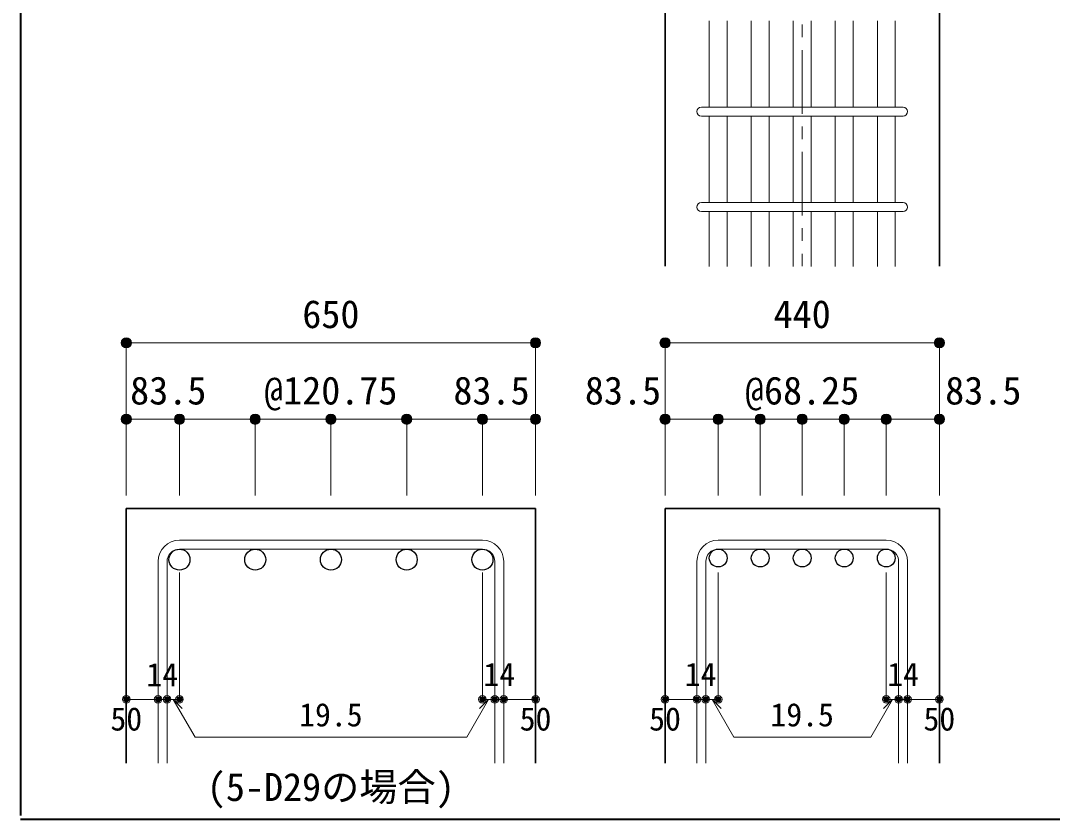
# Model space of a CAD drawing. Units: millimetres at full size, sheet at 1:20; details may follow other scales. Extents: x -3982 to 3969, y -2803 to 2801.
# Drawn here: x -3982 to -2361, y -2803 to -1549 of the extents above; entities that cross this region are included whole.
import ezdxf
from ezdxf.enums import TextEntityAlignment as Align

# ---------------------------------------------------------------- set-up
doc = ezdxf.new("R2010")
doc.units = ezdxf.units.MM
doc.header["$LTSCALE"] = 20
doc.header["$PDMODE"] = 32
doc.header["$PDSIZE"] = 12
doc.linetypes.add('CHAIN1', pattern=[8, 5, -1, 1, -1])
for name, color, linetype, lineweight in [('6-1_躯体線', 2, 'Continuous', 35), ('6-5_梁主筋', 7, 'Continuous', 18), ('6-6_S.T.P.', 7, 'Continuous', 18), ('6-7_文字', 7, 'Continuous', 18), ('6-D_寸法', 4, 'Continuous', 9), ('F-0_枠', 6, 'Continuous', 40)]:
    doc.layers.add(name, color=color, linetype=linetype, lineweight=lineweight)
doc.styles.add('ＭＳ ゴシック', font='')
doc.styles.get('ＭＳ ゴシック').set_extended_font_data('MS Gothic')

msp = doc.modelspace()

# ---------------------------------------------------------------- linework, layer by layer
at = {"layer": '6-1_躯体線'}
for p, q in [((-2969.37, -1934.4), (-2969.37, -1534.4)), ((-2538.37, -1934.4), (-2538.37, -1534.4)), ((-3815.86, -2314.67), (-3815.86, -2714.67)), ((-3815.86, -2314.67), (-3172.86, -2314.67)), ((-3172.86, -2314.67), (-3172.86, -2714.67)), ((-2969.37, -2314.67), (-2969.37, -2714.67)), ((-2969.37, -2314.67), (-2538.37, -2314.67)), ((-2538.37, -2314.67), (-2538.37, -2714.67))]:
    msp.add_line(p, q, dxfattribs=at)
at = {"layer": '6-5_梁主筋'}
for p, q in [((-2899.87, -1548.67), (-2899.87, -1684.67)), ((-2871.87, -1548.67), (-2871.87, -1684.67)), ((-2833.87, -1548.67), (-2833.87, -1684.67)), ((-2805.87, -1548.67), (-2805.87, -1684.67)), ((-2767.87, -1548.67), (-2767.87, -1684.67)), ((-2739.87, -1548.67), (-2739.87, -1684.67)), ((-2701.87, -1548.67), (-2701.87, -1684.67)), ((-2673.87, -1548.67), (-2673.87, -1684.67)), ((-2635.87, -1548.67), (-2635.87, -1684.67)), ((-2607.87, -1548.67), (-2607.87, -1684.67)), ((-2899.87, -1698.67), (-2899.87, -1834.67)), ((-2871.87, -1698.67), (-2871.87, -1834.67)), ((-2833.87, -1698.67), (-2833.87, -1834.67)), ((-2805.87, -1698.67), (-2805.87, -1834.67)), ((-2767.87, -1698.67), (-2767.87, -1834.67)), ((-2739.87, -1698.67), (-2739.87, -1834.67)), ((-2701.87, -1698.67), (-2701.87, -1834.67)), ((-2673.87, -1698.67), (-2673.87, -1834.67)), ((-2635.87, -1698.67), (-2635.87, -1834.67)), ((-2607.87, -1698.67), (-2607.87, -1834.67)), ((-2899.87, -1848.67), (-2899.87, -1934.67)), ((-2871.87, -1848.67), (-2871.87, -1934.67)), ((-2833.87, -1848.67), (-2833.87, -1934.67)), ((-2805.87, -1848.67), (-2805.87, -1934.67)), ((-2767.87, -1848.67), (-2767.87, -1934.67)), ((-2739.87, -1848.67), (-2739.87, -1934.67)), ((-2701.87, -1848.67), (-2701.87, -1934.67)), ((-2673.87, -1848.67), (-2673.87, -1934.67)), ((-2635.87, -1848.67), (-2635.87, -1934.67)), ((-2607.87, -1848.67), (-2607.87, -1934.67))]:
    msp.add_line(p, q, dxfattribs=at)
at = {"layer": '6-5_梁主筋', "color": 3, "lineweight": 25}
for centre, radius in [((-3732.36, -2395.17), 16.5), ((-3613.36, -2395.17), 16.5), ((-3494.36, -2395.17), 16.5), ((-3375.36, -2395.17), 16.5), ((-3256.36, -2395.17), 16.5), ((-2885.87, -2392.67), 14), ((-2819.87, -2392.67), 14), ((-2753.87, -2392.67), 14), ((-2687.87, -2392.67), 14), ((-2621.87, -2392.67), 14)]:
    msp.add_circle(centre, radius, dxfattribs=at)
at = {"layer": '6-6_S.T.P.'}
for p, q in [((-2912.37, -1684.4), (-2595.76, -1684.4)), ((-2912.37, -1698.4), (-2595.76, -1698.4)), ((-2912.37, -1834.4), (-2595.76, -1834.4)), ((-2912.37, -1848.4), (-2595.76, -1848.4)), ((-3256.36, -2364.67), (-3732.36, -2364.67)), ((-2621.87, -2364.67), (-2885.87, -2364.67)), ((-3256.36, -2378.67), (-3732.36, -2378.67)), ((-2621.87, -2378.67), (-2885.87, -2378.67)), ((-3765.86, -2398.17), (-3765.86, -2714.67)), ((-3751.86, -2398.17), (-3751.86, -2714.67)), ((-3236.86, -2398.17), (-3236.86, -2714.67)), ((-3222.86, -2398.17), (-3222.86, -2714.67)), ((-2919.37, -2398.17), (-2919.37, -2714.67)), ((-2905.37, -2398.17), (-2905.37, -2714.67)), ((-2602.37, -2398.17), (-2602.37, -2714.67)), ((-2588.37, -2398.17), (-2588.37, -2714.67))]:
    msp.add_line(p, q, dxfattribs=at)
for centre, radius, start, end in [((-2912.37, -1691.4), 7, 90, 270), ((-2595.37, -1691.4), 7, 270, 90), ((-2912.37, -1841.4), 7, 90, 270), ((-2595.37, -1841.4), 7, 270, 90), ((-3732.36, -2398.17), 33.5, 90, 180), ((-3256.36, -2398.17), 33.5, 0, 90), ((-2885.87, -2398.17), 33.5, 90, 180), ((-2621.87, -2398.17), 33.5, 0, 90), ((-3732.36, -2398.17), 19.5, 90, 180), ((-3256.36, -2398.17), 19.5, 0, 90), ((-2885.87, -2398.17), 19.5, 90, 180), ((-2621.87, -2398.17), 19.5, 0, 90)]:
    msp.add_arc(centre, radius, start, end, dxfattribs=at)
at = {"layer": '6-D_寸法', "linetype": 'CHAIN1'}
msp.add_line((-2753.87, -634.67), (-2753.87, -1934.4), dxfattribs=at)
at = {"layer": '6-D_寸法'}
for p, q in [((-3815.86, -2054.67), (-3815.86, -2174.67)), ((-3815.86, -2054.67), (-3172.86, -2054.67)), ((-3172.86, -2054.67), (-3172.86, -2174.67)), ((-2969.37, -2054.67), (-2969.37, -2174.67)), ((-2969.37, -2054.67), (-2538.37, -2054.67)), ((-2538.37, -2054.67), (-2538.37, -2174.67)), ((-3815.86, -2174.67), (-3815.86, -2294.67)), ((-3815.86, -2174.67), (-3732.36, -2174.67)), ((-3732.36, -2174.67), (-3732.36, -2294.67)), ((-3732.36, -2174.67), (-3613.36, -2174.67)), ((-3613.36, -2174.67), (-3613.36, -2294.67)), ((-3613.36, -2174.67), (-3494.36, -2174.67)), ((-3494.36, -2174.67), (-3494.36, -2294.67)), ((-3494.36, -2174.67), (-3375.36, -2174.67)), ((-3375.36, -2174.67), (-3375.36, -2294.67)), ((-3256.36, -2174.67), (-3375.36, -2174.67)), ((-3256.36, -2174.67), (-3256.36, -2294.67)), ((-3256.36, -2174.67), (-3172.86, -2174.67)), ((-3172.86, -2174.67), (-3172.86, -2294.67)), ((-2969.37, -2174.67), (-2969.37, -2294.67)), ((-2969.37, -2174.67), (-2885.87, -2174.67)), ((-2885.87, -2174.67), (-2885.87, -2294.67)), ((-2885.87, -2174.67), (-2819.87, -2174.67)), ((-2819.87, -2174.67), (-2819.87, -2294.67)), ((-2819.87, -2174.67), (-2753.87, -2174.67)), ((-2753.87, -2174.67), (-2753.87, -2294.67)), ((-2753.87, -2174.67), (-2687.87, -2174.67)), ((-2687.87, -2174.67), (-2687.87, -2294.67)), ((-2621.87, -2174.67), (-2687.87, -2174.67)), ((-2621.87, -2174.67), (-2621.87, -2294.67)), ((-2621.87, -2174.67), (-2538.37, -2174.67)), ((-2538.37, -2174.67), (-2538.37, -2294.67)), ((-3732.36, -2614.67), (-3732.36, -2415.34)), ((-3256.36, -2614.67), (-3256.36, -2415.34)), ((-2885.87, -2614.67), (-2885.87, -2415.34)), ((-2621.87, -2614.67), (-2621.87, -2415.34)), ((-3815.86, -2614.67), (-3765.86, -2614.67)), ((-3765.86, -2614.67), (-3732.36, -2614.67)), ((-3742.11, -2614.67), (-3727.96, -2628.81)), ((-3742.11, -2614.67), (-3707.88, -2673.95)), ((-3246.61, -2614.67), (-3280.83, -2673.95)), ((-3246.61, -2614.67), (-3260.75, -2628.81)), ((-3256.36, -2614.67), (-3172.86, -2614.67)), ((-3236.86, -2614.67), (-3222.86, -2614.67)), ((-2969.37, -2614.67), (-2919.37, -2614.67)), ((-2919.37, -2614.67), (-2885.87, -2614.67)), ((-2895.62, -2614.67), (-2881.48, -2628.81)), ((-2895.62, -2614.67), (-2861.39, -2673.95)), ((-2612.12, -2614.67), (-2646.34, -2673.95)), ((-2612.12, -2614.67), (-2626.26, -2628.81)), ((-2621.87, -2614.67), (-2538.37, -2614.67)), ((-2602.37, -2614.67), (-2588.37, -2614.67)), ((-3707.88, -2673.95), (-3280.83, -2673.95)), ((-2861.39, -2673.95), (-2646.34, -2673.95))]:
    msp.add_line(p, q, dxfattribs=at)
for centre, radius in [((-3815.86, -2054.67), 8), ((-3815.86, -2054.67), 7.2), ((-3815.86, -2054.67), 6.4), ((-3815.86, -2054.67), 5.6), ((-3815.86, -2054.67), 4.8), ((-3815.86, -2054.67), 4), ((-3815.86, -2054.67), 3.2), ((-3815.86, -2054.67), 2.4), ((-3815.86, -2054.67), 1.6), ((-3815.86, -2054.67), 0.8), ((-3172.86, -2054.67), 8), ((-3172.86, -2054.67), 7.2), ((-3172.86, -2054.67), 6.4), ((-3172.86, -2054.67), 5.6), ((-3172.86, -2054.67), 4.8), ((-3172.86, -2054.67), 4), ((-3172.86, -2054.67), 3.2), ((-3172.86, -2054.67), 2.4), ((-3172.86, -2054.67), 1.6), ((-3172.86, -2054.67), 0.8), ((-2969.37, -2054.67), 8), ((-2969.37, -2054.67), 7.2), ((-2969.37, -2054.67), 6.4), ((-2969.37, -2054.67), 5.6), ((-2969.37, -2054.67), 4.8), ((-2969.37, -2054.67), 4), ((-2969.37, -2054.67), 3.2), ((-2969.37, -2054.67), 2.4), ((-2969.37, -2054.67), 1.6), ((-2969.37, -2054.67), 0.8), ((-2538.37, -2054.67), 8), ((-2538.37, -2054.67), 7.2), ((-2538.37, -2054.67), 6.4), ((-2538.37, -2054.67), 5.6), ((-2538.37, -2054.67), 4.8), ((-2538.37, -2054.67), 4), ((-2538.37, -2054.67), 3.2), ((-2538.37, -2054.67), 2.4), ((-2538.37, -2054.67), 1.6), ((-2538.37, -2054.67), 0.8), ((-3815.86, -2174.67), 8), ((-3815.86, -2174.67), 7.2), ((-3815.86, -2174.67), 6.4), ((-3815.86, -2174.67), 5.6), ((-3815.86, -2174.67), 4.8), ((-3815.86, -2174.67), 4), ((-3815.86, -2174.67), 3.2), ((-3732.36, -2174.67), 8), ((-3732.36, -2174.67), 7.2), ((-3732.36, -2174.67), 6.4), ((-3732.36, -2174.67), 5.6), ((-3732.36, -2174.67), 4.8), ((-3732.36, -2174.67), 4), ((-3732.36, -2174.67), 3.2), ((-3613.36, -2174.67), 8), ((-3613.36, -2174.67), 7.2), ((-3613.36, -2174.67), 6.4), ((-3613.36, -2174.67), 5.6), ((-3613.36, -2174.67), 4.8), ((-3613.36, -2174.67), 4), ((-3613.36, -2174.67), 3.2), ((-3494.36, -2174.67), 8), ((-3494.36, -2174.67), 7.2), ((-3494.36, -2174.67), 6.4), ((-3494.36, -2174.67), 5.6), ((-3494.36, -2174.67), 4.8), ((-3494.36, -2174.67), 4), ((-3494.36, -2174.67), 3.2), ((-3375.36, -2174.67), 8), ((-3375.36, -2174.67), 7.2), ((-3375.36, -2174.67), 6.4), ((-3375.36, -2174.67), 5.6), ((-3375.36, -2174.67), 4.8), ((-3375.36, -2174.67), 4), ((-3375.36, -2174.67), 3.2), ((-3256.36, -2174.67), 8), ((-3256.36, -2174.67), 7.2), ((-3256.36, -2174.67), 6.4), ((-3256.36, -2174.67), 5.6), ((-3256.36, -2174.67), 4.8), ((-3256.36, -2174.67), 4), ((-3256.36, -2174.67), 3.2), ((-3172.86, -2174.67), 8), ((-3172.86, -2174.67), 7.2), ((-3172.86, -2174.67), 6.4), ((-3172.86, -2174.67), 5.6), ((-3172.86, -2174.67), 4.8), ((-3172.86, -2174.67), 4), ((-3172.86, -2174.67), 3.2), ((-2969.37, -2174.67), 8), ((-2969.37, -2174.67), 7.2), ((-2969.37, -2174.67), 6.4), ((-2969.37, -2174.67), 5.6), ((-2969.37, -2174.67), 4.8), ((-2969.37, -2174.67), 4), ((-2969.37, -2174.67), 3.2), ((-2885.87, -2174.67), 8), ((-2885.87, -2174.67), 7.2), ((-2885.87, -2174.67), 6.4), ((-2885.87, -2174.67), 5.6), ((-2885.87, -2174.67), 4.8), ((-2885.87, -2174.67), 4), ((-2885.87, -2174.67), 3.2), ((-2819.87, -2174.67), 8), ((-2819.87, -2174.67), 7.2), ((-2819.87, -2174.67), 6.4), ((-2819.87, -2174.67), 5.6), ((-2819.87, -2174.67), 4.8), ((-2819.87, -2174.67), 4), ((-2819.87, -2174.67), 3.2), ((-2753.87, -2174.67), 8), ((-2753.87, -2174.67), 7.2), ((-2753.87, -2174.67), 6.4), ((-2753.87, -2174.67), 5.6), ((-2753.87, -2174.67), 4.8), ((-2753.87, -2174.67), 4), ((-2753.87, -2174.67), 3.2), ((-2687.87, -2174.67), 8), ((-2687.87, -2174.67), 7.2), ((-2687.87, -2174.67), 6.4), ((-2687.87, -2174.67), 5.6), ((-2687.87, -2174.67), 4.8), ((-2687.87, -2174.67), 4), ((-2687.87, -2174.67), 3.2), ((-2621.87, -2174.67), 8), ((-2621.87, -2174.67), 7.2), ((-2621.87, -2174.67), 6.4), ((-2621.87, -2174.67), 5.6), ((-2621.87, -2174.67), 4.8), ((-2621.87, -2174.67), 4), ((-2621.87, -2174.67), 3.2), ((-2538.37, -2174.67), 8), ((-2538.37, -2174.67), 7.2), ((-2538.37, -2174.67), 6.4), ((-2538.37, -2174.67), 5.6), ((-2538.37, -2174.67), 4.8), ((-2538.37, -2174.67), 4), ((-2538.37, -2174.67), 3.2), ((-3815.86, -2174.67), 2.4), ((-3815.86, -2174.67), 1.6), ((-3815.86, -2174.67), 0.8), ((-3732.36, -2174.67), 2.4), ((-3732.36, -2174.67), 1.6), ((-3732.36, -2174.67), 0.8), ((-3613.36, -2174.67), 2.4), ((-3613.36, -2174.67), 1.6), ((-3613.36, -2174.67), 0.8), ((-3494.36, -2174.67), 2.4), ((-3494.36, -2174.67), 1.6), ((-3494.36, -2174.67), 0.8), ((-3375.36, -2174.67), 2.4), ((-3375.36, -2174.67), 1.6), ((-3375.36, -2174.67), 0.8), ((-3256.36, -2174.67), 2.4), ((-3256.36, -2174.67), 1.6), ((-3256.36, -2174.67), 0.8), ((-3172.86, -2174.67), 2.4), ((-3172.86, -2174.67), 1.6), ((-3172.86, -2174.67), 0.8), ((-2969.37, -2174.67), 2.4), ((-2969.37, -2174.67), 1.6), ((-2969.37, -2174.67), 0.8), ((-2885.87, -2174.67), 2.4), ((-2885.87, -2174.67), 1.6), ((-2885.87, -2174.67), 0.8), ((-2819.87, -2174.67), 2.4), ((-2819.87, -2174.67), 1.6), ((-2819.87, -2174.67), 0.8), ((-2753.87, -2174.67), 2.4), ((-2753.87, -2174.67), 1.6), ((-2753.87, -2174.67), 0.8), ((-2687.87, -2174.67), 2.4), ((-2687.87, -2174.67), 1.6), ((-2687.87, -2174.67), 0.8), ((-2621.87, -2174.67), 2.4), ((-2621.87, -2174.67), 1.6), ((-2621.87, -2174.67), 0.8), ((-2538.37, -2174.67), 2.4), ((-2538.37, -2174.67), 1.6), ((-2538.37, -2174.67), 0.8), ((-3815.86, -2614.67), 4), ((-3815.86, -2614.67), 3.6), ((-3815.86, -2614.67), 3.2), ((-3815.86, -2614.67), 2.8), ((-3815.86, -2614.67), 2.4), ((-3815.86, -2614.67), 2), ((-3815.86, -2614.67), 1.6), ((-3815.86, -2614.67), 1.2), ((-3815.86, -2614.67), 0.8), ((-3815.86, -2614.67), 0.4), ((-3765.86, -2614.67), 4), ((-3765.86, -2614.67), 3.6), ((-3765.86, -2614.67), 3.2), ((-3765.86, -2614.67), 2.8), ((-3765.86, -2614.67), 2.4), ((-3765.86, -2614.67), 2), ((-3765.86, -2614.67), 1.6), ((-3765.86, -2614.67), 1.2), ((-3765.86, -2614.67), 0.8), ((-3765.86, -2614.67), 0.4), ((-3751.86, -2614.67), 4), ((-3751.86, -2614.67), 3.6), ((-3751.86, -2614.67), 3.2), ((-3751.86, -2614.67), 2.8), ((-3751.86, -2614.67), 2.4), ((-3751.86, -2614.67), 2), ((-3751.86, -2614.67), 1.6), ((-3751.86, -2614.67), 1.2), ((-3751.86, -2614.67), 0.8), ((-3751.86, -2614.67), 0.4), ((-3732.36, -2614.67), 4), ((-3732.36, -2614.67), 3.6), ((-3732.36, -2614.67), 3.2), ((-3732.36, -2614.67), 2.8), ((-3732.36, -2614.67), 2.4), ((-3732.36, -2614.67), 2), ((-3732.36, -2614.67), 1.6), ((-3732.36, -2614.67), 1.2), ((-3732.36, -2614.67), 0.8), ((-3732.36, -2614.67), 0.4), ((-3256.36, -2614.67), 4), ((-3256.36, -2614.67), 3.6), ((-3256.36, -2614.67), 3.2), ((-3256.36, -2614.67), 2.8), ((-3256.36, -2614.67), 2.4), ((-3256.36, -2614.67), 2), ((-3256.36, -2614.67), 1.6), ((-3256.36, -2614.67), 1.2), ((-3256.36, -2614.67), 0.8), ((-3256.36, -2614.67), 0.4), ((-3236.86, -2614.67), 4), ((-3236.86, -2614.67), 3.6), ((-3236.86, -2614.67), 3.2), ((-3236.86, -2614.67), 2.8), ((-3236.86, -2614.67), 2.4), ((-3236.86, -2614.67), 2), ((-3236.86, -2614.67), 1.6), ((-3236.86, -2614.67), 1.2), ((-3236.86, -2614.67), 0.8), ((-3236.86, -2614.67), 0.4), ((-3222.86, -2614.67), 4), ((-3222.86, -2614.67), 3.6), ((-3222.86, -2614.67), 3.2), ((-3222.86, -2614.67), 2.8), ((-3222.86, -2614.67), 2.4), ((-3222.86, -2614.67), 2), ((-3222.86, -2614.67), 1.6), ((-3222.86, -2614.67), 1.2), ((-3222.86, -2614.67), 0.8), ((-3222.86, -2614.67), 0.4), ((-3172.86, -2614.67), 4), ((-3172.86, -2614.67), 3.6), ((-3172.86, -2614.67), 3.2), ((-3172.86, -2614.67), 2.8), ((-3172.86, -2614.67), 2.4), ((-3172.86, -2614.67), 2), ((-3172.86, -2614.67), 1.6), ((-3172.86, -2614.67), 1.2), ((-3172.86, -2614.67), 0.8), ((-3172.86, -2614.67), 0.4), ((-2969.37, -2614.67), 4), ((-2969.37, -2614.67), 3.6), ((-2969.37, -2614.67), 3.2), ((-2969.37, -2614.67), 2.8), ((-2969.37, -2614.67), 2.4), ((-2969.37, -2614.67), 2), ((-2969.37, -2614.67), 1.6), ((-2969.37, -2614.67), 1.2), ((-2969.37, -2614.67), 0.8), ((-2969.37, -2614.67), 0.4), ((-2919.37, -2614.67), 4), ((-2919.37, -2614.67), 3.6), ((-2919.37, -2614.67), 3.2), ((-2919.37, -2614.67), 2.8), ((-2919.37, -2614.67), 2.4), ((-2919.37, -2614.67), 2), ((-2919.37, -2614.67), 1.6), ((-2919.37, -2614.67), 1.2), ((-2919.37, -2614.67), 0.8), ((-2919.37, -2614.67), 0.4), ((-2905.37, -2614.67), 4), ((-2905.37, -2614.67), 3.6), ((-2905.37, -2614.67), 3.2), ((-2905.37, -2614.67), 2.8), ((-2905.37, -2614.67), 2.4), ((-2905.37, -2614.67), 2), ((-2905.37, -2614.67), 1.6), ((-2905.37, -2614.67), 1.2), ((-2905.37, -2614.67), 0.8), ((-2905.37, -2614.67), 0.4), ((-2885.87, -2614.67), 4), ((-2885.87, -2614.67), 3.6), ((-2885.87, -2614.67), 3.2), ((-2885.87, -2614.67), 2.8), ((-2885.87, -2614.67), 2.4), ((-2885.87, -2614.67), 2), ((-2885.87, -2614.67), 1.6), ((-2885.87, -2614.67), 1.2), ((-2885.87, -2614.67), 0.8), ((-2885.87, -2614.67), 0.4), ((-2621.87, -2614.67), 4), ((-2621.87, -2614.67), 3.6), ((-2621.87, -2614.67), 3.2), ((-2621.87, -2614.67), 2.8), ((-2621.87, -2614.67), 2.4), ((-2621.87, -2614.67), 2), ((-2621.87, -2614.67), 1.6), ((-2621.87, -2614.67), 1.2), ((-2621.87, -2614.67), 0.8), ((-2621.87, -2614.67), 0.4), ((-2602.37, -2614.67), 4), ((-2602.37, -2614.67), 3.6), ((-2602.37, -2614.67), 3.2), ((-2602.37, -2614.67), 2.8), ((-2602.37, -2614.67), 2.4), ((-2602.37, -2614.67), 2), ((-2602.37, -2614.67), 1.6), ((-2602.37, -2614.67), 1.2), ((-2602.37, -2614.67), 0.8), ((-2602.37, -2614.67), 0.4), ((-2588.37, -2614.67), 4), ((-2588.37, -2614.67), 3.6), ((-2588.37, -2614.67), 3.2), ((-2588.37, -2614.67), 2.8), ((-2588.37, -2614.67), 2.4), ((-2588.37, -2614.67), 2), ((-2588.37, -2614.67), 1.6), ((-2588.37, -2614.67), 1.2), ((-2588.37, -2614.67), 0.8), ((-2588.37, -2614.67), 0.4), ((-2538.37, -2614.67), 4), ((-2538.37, -2614.67), 3.6), ((-2538.37, -2614.67), 3.2), ((-2538.37, -2614.67), 2.8), ((-2538.37, -2614.67), 2.4), ((-2538.37, -2614.67), 2), ((-2538.37, -2614.67), 1.6), ((-2538.37, -2614.67), 1.2), ((-2538.37, -2614.67), 0.8), ((-2538.37, -2614.67), 0.4)]:
    msp.add_circle(centre, radius, dxfattribs=at)
at = {"layer": '6-D_寸法', "color": 7}
for p in [(-3815.86, -2054.67), (-3172.86, -2054.67), (-2969.37, -2054.67), (-2538.37, -2054.67), (-3815.86, -2174.67), (-3732.36, -2174.67), (-3613.36, -2174.67), (-3494.36, -2174.67), (-3375.36, -2174.67), (-3256.36, -2174.67), (-3172.86, -2174.67), (-2969.37, -2174.67), (-2885.87, -2174.67), (-2819.87, -2174.67), (-2753.87, -2174.67), (-2687.87, -2174.67), (-2621.87, -2174.67), (-2538.37, -2174.67), (-3815.86, -2614.67), (-3765.86, -2614.67), (-3751.86, -2614.67), (-3732.36, -2614.67), (-3256.36, -2614.67), (-3236.86, -2614.67), (-3222.86, -2614.67), (-3172.86, -2614.67), (-2969.37, -2614.67), (-2919.37, -2614.67), (-2905.37, -2614.67), (-2885.87, -2614.67), (-2621.87, -2614.67), (-2602.37, -2614.67), (-2588.37, -2614.67), (-2538.37, -2614.67)]:
    msp.add_point(p, dxfattribs=at)
at = {"layer": 'F-0_枠'}
for p, q in [((-3981.92, 2800.77), (-3981.92, -2796.83)), ((3969.4, -2803.15), (-3981.92, -2803.15))]:
    msp.add_line(p, q, dxfattribs=at)

# ---------------------------------------------------------------- texts
at = {"layer": '6-7_文字', "style": 'ＭＳ ゴシック'}
msp.add_text('(5-D29の場合)', height=43.99, dxfattribs=at).set_placement((-3689.36, -2787.49), align=Align.BOTTOM_LEFT)
at = {"layer": '6-D_寸法', "style": 'ＭＳ ゴシック'}
for s, height, p in [('650', 43.99, (-3539.36, -2044.67)), ('440', 43.99, (-2798.87, -2044.67)), ('83.5', 43.99, (-3809.84, -2164.67)), ('@120.75', 43.99, (-3599.36, -2164.67)), ('83.5', 43.99, (-3301.96, -2164.67)), ('83.5', 43.99, (-3095.38, -2164.67)), ('@68.25', 43.99, (-2843.87, -2164.67)), ('83.5', 43.99, (-2529.26, -2164.67)), ('14', 36.66, (-3784.4, -2605.2)), ('14', 36.66, (-3254.78, -2604.83)), ('14', 36.66, (-2938.57, -2604.57)), ('14', 36.66, (-2620.37, -2604.57)), ('19.5', 36.66, (-3544.36, -2668.14)), ('19.5', 36.66, (-2803.87, -2668.14)), ('50', 36.66, (-3840.86, -2674.67)), ('50', 36.66, (-3197.86, -2674.67)), ('50', 36.66, (-2994.37, -2674.67)), ('50', 36.66, (-2563.37, -2674.67))]:
    msp.add_text(s, height=height, dxfattribs=at).set_placement(p, align=Align.BOTTOM_LEFT)

doc.saveas('drawing.dxf')
